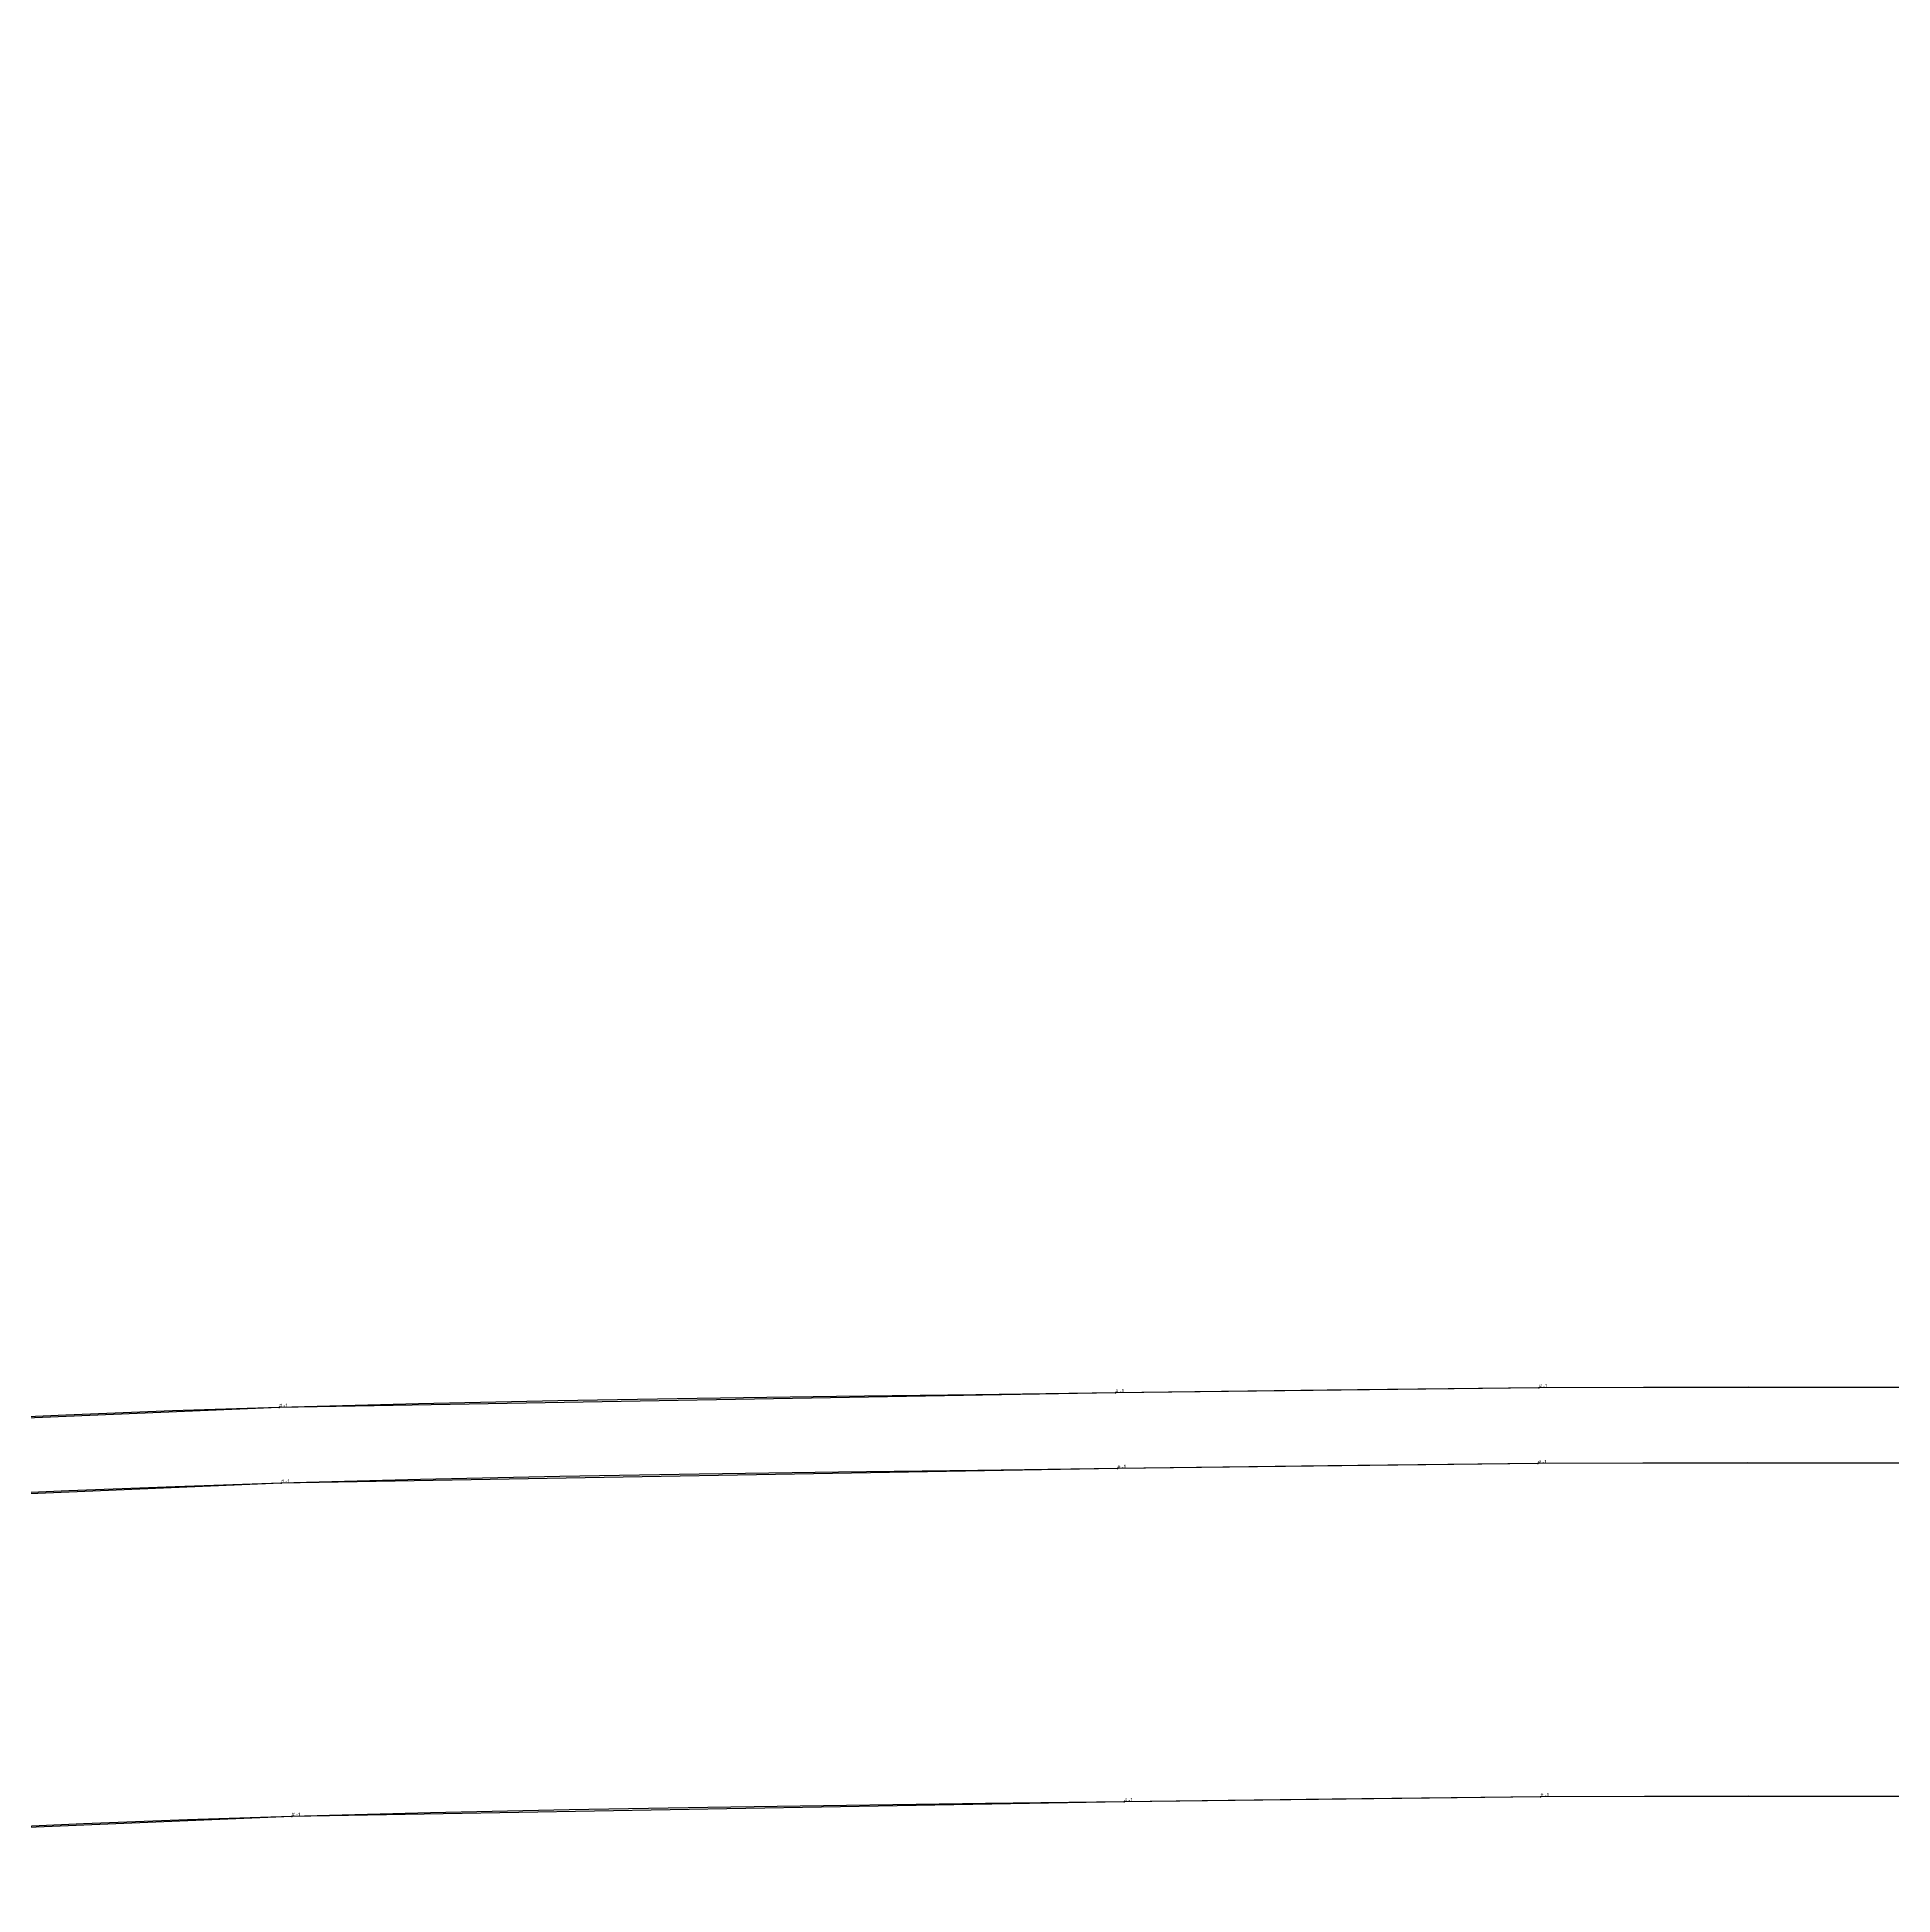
# Model space of a CAD drawing. Extents: x 0 to 900, y 0 to 1459.
# Drawn here: x 531.4 to 653.9, y 1213.2 to 1335.8 of the extents above; entities that cross this region are included whole.
import ezdxf

# ---------------------------------------------------------------- set-up
doc = ezdxf.new("R2010")
doc.units = 0

# ---------------------------------------------------------------- blocks, each defined once
blk = doc.blocks.new('3_M')
at = {"layer": '1'}
blk.add_lwpolyline([(658.134033, 1219.70752), (630.648743, 1219.675049), (603.173157, 1219.350098), (548.226868, 1218.390015), (520.765869, 1217.231934), (493.35376, 1215.354248), (465.95636, 1213.212646), (463.573547, 1223.337158), (460.717072, 1233.336792), (457.465149, 1243.217529), (453.602844, 1252.873047), (449.471954, 1262.414062), (445.087158, 1271.846069), (440.433868, 1281.147339), (430.599854, 1299.472534), (425.60968, 1308.606201), (420.726868, 1317.784058), (415.736572, 1326.908447), (412.220947, 1333.104126), (408.929962, 1338.820312)], dxfattribs=at)
at = {"layer": '14'}
blk.add_lwpolyline([(658.134033, 1219.70752), (630.648743, 1219.675049), (603.173157, 1219.350098), (548.226868, 1218.390015), (520.765869, 1217.231934), (493.35376, 1215.354248), (465.95636, 1213.212646), (463.573547, 1223.337158), (460.717072, 1233.336792), (457.465149, 1243.217529), (453.602844, 1252.873047), (449.471954, 1262.414062), (445.087158, 1271.846069), (440.433868, 1281.147339), (430.599854, 1299.472534), (425.60968, 1308.606201), (420.726868, 1317.784058), (415.736572, 1326.908447), (412.220947, 1333.104126), (408.929962, 1338.820312)], dxfattribs=at)
at = {"layer": '3'}
for p in [(602.596985, 1246.339111), (630.551025, 1246.669434), (547.396729, 1245.373535), (602.72876, 1241.340942), (630.492432, 1241.669434), (547.528564, 1240.375488), (603.173157, 1219.350098), (603.173157, 1219.350098), (630.648743, 1219.675049), (630.648743, 1219.675049), (548.226868, 1218.390015), (548.226868, 1218.390015)]:
    blk.add_point(p, dxfattribs=at)
at = {"layer": '8'}
for points in [[(854.701477, 1239.94458), (824.994507, 1242.262451), (797.094055, 1244.160889), (769.076477, 1245.36853), (741.141846, 1246.025757), (713.261047, 1246.471802), (685.746338, 1246.654175), (658.158447, 1246.701538), (630.551025, 1246.669434), (602.596985, 1246.339111), (547.396729, 1245.373535), (519.266846, 1244.188232), (491.26886, 1242.272949), (461.840149, 1239.968384)], [(854.29126, 1234.96106), (824.623352, 1237.276367), (796.830322, 1239.167236), (768.827454, 1240.373535), (741.049072, 1241.026733), (713.31958, 1241.471191), (685.726868, 1241.654175), (658.153564, 1241.701782), (630.492432, 1241.669434), (602.72876, 1241.340942), (547.528564, 1240.375488), (519.530579, 1239.19519), (491.635071, 1237.286621), (462.250244, 1234.985474)]]:
    blk.add_lwpolyline(points, dxfattribs=at)
at = {"layer": '84'}
blk.add_lwpolyline([(658.134033, 1219.70752), (644.391235, 1219.719116), (630.648743, 1219.675049), (616.910889, 1219.535278), (603.173157, 1219.350098), (594.012024, 1219.232056), (584.853943, 1219.114014), (575.697571, 1218.983398), (566.541748, 1218.827637), (557.385254, 1218.634033), (548.226868, 1218.390015), (541.357666, 1218.166382), (534.49231, 1217.902344), (527.629028, 1217.592651)], dxfattribs=at)
at = {"layer": '85'}
for points in [[(658.158447, 1246.701538), (644.354614, 1246.713135), (630.551025, 1246.669434), (616.573914, 1246.527588), (602.596985, 1246.339111), (593.393555, 1246.220215), (584.193115, 1246.101196), (574.994385, 1245.969482), (565.796265, 1245.812622), (556.597473, 1245.618164), (547.396729, 1245.373535), (540.360229, 1245.144897), (533.327637, 1244.874634), (526.29718, 1244.557373), (519.266846, 1244.188232), (509.929077, 1243.614746), (500.598877, 1242.967407), (491.26886, 1242.272949), (461.840149, 1239.968384)], [(658.153564, 1241.701782), (644.322876, 1241.713501), (630.492432, 1241.669434), (616.610535, 1241.528198), (602.72876, 1241.340942), (593.52533, 1241.222046), (584.32489, 1241.103149), (575.126221, 1240.971558), (565.928101, 1240.814819), (556.729248, 1240.620361), (547.528564, 1240.375488), (540.525024, 1240.147705), (533.525452, 1239.87854), (526.527893, 1239.562744), (519.530579, 1239.19519), (510.226959, 1238.623779), (500.930908, 1237.978638), (491.635071, 1237.286621), (462.250244, 1234.985474)]]:
    blk.add_lwpolyline(points, dxfattribs=at)
at = {"layer": '87'}
blk.add_lwpolyline([(658.134033, 1219.70752), (644.391235, 1219.719116), (630.648743, 1219.675049), (616.910889, 1219.535278), (603.173157, 1219.350098), (594.012024, 1219.232056), (584.853943, 1219.114014), (575.697571, 1218.983398), (566.541748, 1218.827637), (557.385254, 1218.634033), (548.226868, 1218.390015), (541.357666, 1218.166382), (534.49231, 1217.902344), (527.629028, 1217.592651)], dxfattribs=at)
at = {"layer": '1'}
for p in [(630.648743, 1219.675049), (548.226868, 1218.390015), (603.173157, 1219.350098)]:
    blk.add_text('# -1', height=0.25, dxfattribs=at).set_placement(p)
at = {"layer": '14'}
for p in [(630.648743, 1219.675049), (548.226868, 1218.390015), (603.173157, 1219.350098)]:
    blk.add_text('# -1', height=0.25, dxfattribs=at).set_placement(p)
at = {"layer": '8'}
for p in [(630.551025, 1246.669434), (547.396729, 1245.373535), (602.596985, 1246.339111), (630.492432, 1241.669434), (602.72876, 1241.340942), (547.528564, 1240.375488)]:
    blk.add_text('# -1', height=0.25, dxfattribs=at).set_placement(p)

msp = doc.modelspace()

# ---------------------------------------------------------------- block references
at = {"layer": '1'}
msp.add_blockref('3_M', (0, 0), dxfattribs=at)

doc.saveas('drawing.dxf')
